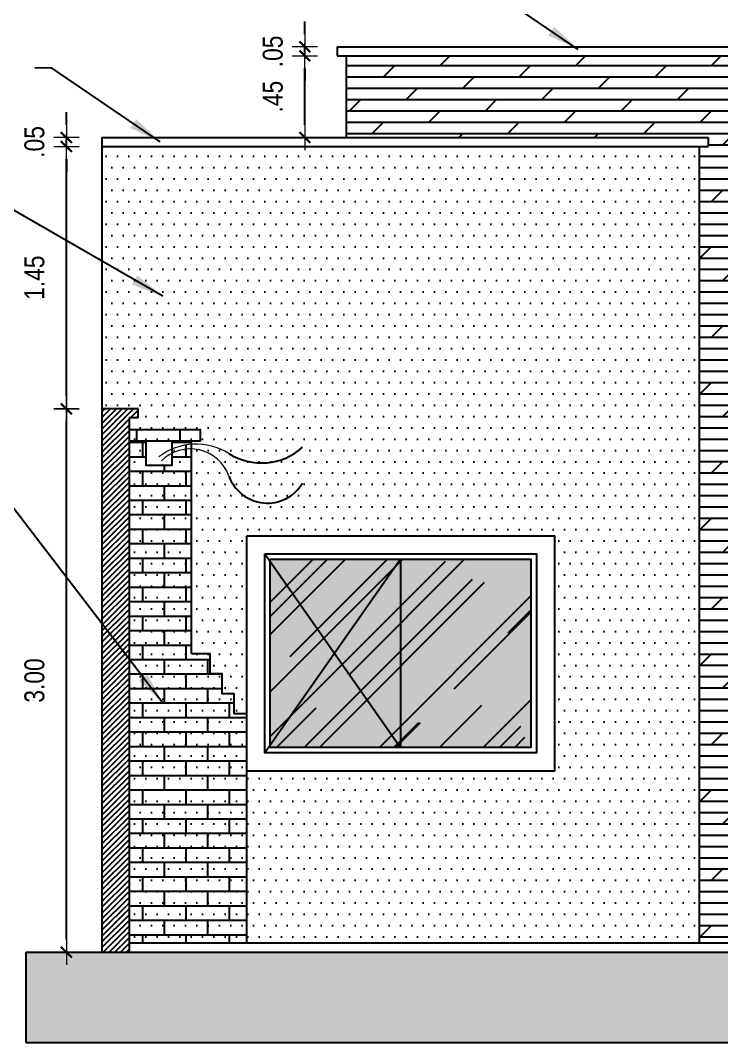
# Model space of a CAD drawing. Header units: millimetres. Extents: x -178 to 521, y -135 to 750.
# Drawn here: x -82.76 to -78.88, y 735.42 to 741.06 of the extents above; entities that cross this region are included whole.
import ezdxf

# ---------------------------------------------------------------- set-up
doc = ezdxf.new("R2010")
doc.units = ezdxf.units.MM
doc.header["$LTSCALE"] = 20
doc.header["$MEASUREMENT"] = 0
doc.header["$PDSIZE"] = -5
doc.linetypes.add('CONTINU', pattern=[0])
doc.linetypes.add('HIDDEN2', pattern=[0.1875, 0.125, -0.0625])
doc.layers.get('0').update_dxf_attribs({"linetype": 'CONTINUOUS'})
doc.layers.get('Defpoints').update_dxf_attribs({"linetype": 'CONTINUOUS'})
for name, color, linetype in [('alfa_145_colori', 7, 'CONTINUOUS'), ('COTA', 7, 'CONTINUOUS'), ('COTAS', 7, 'CONTINUOUS'), ('E-hatch', 8, 'CONTINUOUS')]:
    doc.layers.add(name, color=color, linetype=linetype)
for name, color, linetype, lineweight in [('AMBIENTACIÓN', 3, 'CONTINUOUS', 0), ('E-Cta-W', 7, 'CONTINUOUS', 20), ('E-Pen-C', 4, 'CONTINUOUS', 15), ('E-Pen-G', 3, 'CONTINUOUS', 30)]:
    doc.layers.add(name, color=color, linetype=linetype, lineweight=lineweight)
doc.styles.add('F2', font='ARIALN.TTF')
doc.dimstyles.new('DIMENSION-1', dxfattribs={"dimtxt": 0.11, "dimasz": 0.07, "dimexe": 1, "dimexo": 0, "dimgap": 0.12, "dimtad": 1, "dimzin": 7, "dimdsep": 46, "dimtxsty": 'F2', "dimblk1": 'TRACO', "dimblk2": 'TRACO', "dimsah": 1, "dimcen": 1, "dimse1": 1, "dimse2": 1, "dimclrd": 256, "dimclre": 256, "dimclrt": 6, "dimadec": 0, "dimazin": 0, "dimtfac": 1, "dimtix": 1, "dimtmove": 2, "dimatfit": 3, "dimldrblk": 'TRACO', "dimfxl": 1, "dimtolj": 1, "dimtzin": 0, "dimarcsym": 0})
doc.dimstyles.get("Standard").update_dxf_attribs({"dimtxt": 0.18, "dimasz": 0.18, "dimexe": 0.18, "dimexo": 0.0625, "dimgap": 0.09, "dimtad": 0, "dimtih": 1, "dimtoh": 1, "dimdec": 4, "dimzin": 0, "dimdsep": 46, "dimtxsty": 'Standard', "dimcen": 0.09, "dimadec": 0, "dimazin": 0, "dimtfac": 1, "dimtdec": 4, "dimtofl": 0, "dimtmove": 0, "dimatfit": 3, "dimfxl": 1, "dimtolj": 1, "dimtzin": 0, "dimarcsym": 0})
pattern_1 = [(0, (0, 0), (0.03125, 0.0625), [0, -0.0625])]

# ---------------------------------------------------------------- blocks, each defined once
blk = doc.blocks.new('TRACO')
at = {"layer": 'E-Pen-C'}
for p, q in [((0, 1), (0, -1)), ((-1, 0), (1, 0))]:
    blk.add_line(p, q, dxfattribs=at)
at = {"layer": 'E-Pen-G'}
blk.add_line((-0.424, -0.424), (0.424, 0.424), dxfattribs=at)
blk = doc.blocks.new('*D483')
at = {"linetype": 'Continuous', "lineweight": -2}
blk.add_line((-82.5019, 735.9863), (-82.5019, 738.8463), dxfattribs=at)
at = {"layer": 'Defpoints', "color": 0, "linetype": 'Continuous'}
for p in [(-82.5019, 738.9163), (-82.3054, 738.9163), (-82.3054, 735.9163)]:
    blk.add_point(p, dxfattribs=at)
at = {"linetype": 'Continuous', "lineweight": -2, "xscale": 0.07, "yscale": 0.07, "zscale": 0.07}
for p, rotation in [((-82.5019, 738.9163), 90), ((-82.5019, 735.9163), 270)]:
    blk.add_blockref('TRACO', p, dxfattribs=dict(at, rotation=rotation))
at = {"color": 6, "linetype": 'Continuous', "insert": (-82.6781, 737.4163), "char_height": 0.11, "attachment_point": 5, "rotation": 90, "style": 'F2'}
blk.add_mtext('\\A1;3.00', dxfattribs=at)
blk = doc.blocks.new('*D484')
at = {"linetype": 'Continuous', "lineweight": -2}
blk.add_line((-82.5019, 738.9863), (-82.5019, 740.2963), dxfattribs=at)
at = {"layer": 'Defpoints', "color": 0, "linetype": 'Continuous'}
for p in [(-82.5019, 740.3663), (-82.3054, 740.3663), (-82.3054, 738.9163)]:
    blk.add_point(p, dxfattribs=at)
at = {"linetype": 'Continuous', "lineweight": -2, "xscale": 0.07, "yscale": 0.07, "zscale": 0.07}
for p, rotation in [((-82.5019, 740.3663), 90), ((-82.5019, 738.9163), 270)]:
    blk.add_blockref('TRACO', p, dxfattribs=dict(at, rotation=rotation))
at = {"color": 6, "linetype": 'Continuous', "insert": (-82.6781, 739.6413), "char_height": 0.11, "attachment_point": 5, "rotation": 90, "style": 'F2'}
blk.add_mtext('\\A1;1.45', dxfattribs=at)
blk = doc.blocks.new('*D485')
at = {"linetype": 'Continuous', "lineweight": -2}
for p, q in [((-82.5019, 740.4863), (-82.5019, 740.5563)), ((-82.5019, 740.3663), (-82.5019, 740.4163)), ((-82.5019, 740.2963), (-82.5019, 740.2263))]:
    blk.add_line(p, q, dxfattribs=at)
at = {"layer": 'Defpoints', "color": 0, "linetype": 'Continuous'}
for p in [(-82.5019, 740.4163), (-82.3054, 740.4163), (-82.3054, 740.3663)]:
    blk.add_point(p, dxfattribs=at)
at = {"linetype": 'Continuous', "lineweight": -2, "xscale": 0.07, "yscale": 0.07, "zscale": 0.07}
for p, rotation in [((-82.5019, 740.4163), 270), ((-82.5019, 740.3663), 90)]:
    blk.add_blockref('TRACO', p, dxfattribs=dict(at, rotation=rotation))
at = {"color": 6, "linetype": 'Continuous', "insert": (-82.6781, 740.3913), "char_height": 0.11, "attachment_point": 5, "rotation": 90, "style": 'F2'}
blk.add_mtext('\\A1;.05', dxfattribs=at)
blk = doc.blocks.new('*D486')
at = {"linetype": 'Continuous', "lineweight": -2}
blk.add_line((-81.185, 740.4863), (-81.185, 740.7963), dxfattribs=at)
at = {"layer": 'Defpoints', "color": 0, "linetype": 'Continuous'}
for p in [(-81.185, 740.8663), (-80.9554, 740.8663), (-80.9554, 740.4163)]:
    blk.add_point(p, dxfattribs=at)
at = {"linetype": 'Continuous', "lineweight": -2, "xscale": 0.07, "yscale": 0.07, "zscale": 0.07}
for p, rotation in [((-81.185, 740.8663), 90), ((-81.185, 740.4163), 270)]:
    blk.add_blockref('TRACO', p, dxfattribs=dict(at, rotation=rotation))
at = {"color": 6, "linetype": 'Continuous', "insert": (-81.3609, 740.6413), "char_height": 0.11, "attachment_point": 5, "rotation": 90, "style": 'F2'}
blk.add_mtext('\\A1;.45', dxfattribs=at)
blk = doc.blocks.new('*D487')
at = {"linetype": 'Continuous', "lineweight": -2}
for p, q in [((-81.185, 740.9863), (-81.185, 741.0563)), ((-81.185, 740.8663), (-81.185, 740.9163)), ((-81.185, 740.7963), (-81.185, 740.7263))]:
    blk.add_line(p, q, dxfattribs=at)
at = {"layer": 'Defpoints', "color": 0, "linetype": 'Continuous'}
for p in [(-81.185, 740.9163), (-81.0054, 740.9163), (-80.9554, 740.8663)]:
    blk.add_point(p, dxfattribs=at)
at = {"linetype": 'Continuous', "lineweight": -2, "xscale": 0.07, "yscale": 0.07, "zscale": 0.07}
for p, rotation in [((-81.185, 740.9163), 270), ((-81.185, 740.8663), 90)]:
    blk.add_blockref('TRACO', p, dxfattribs=dict(at, rotation=rotation))
at = {"color": 6, "linetype": 'Continuous', "insert": (-81.3612, 740.8913), "char_height": 0.11, "attachment_point": 5, "rotation": 90, "style": 'F2'}
blk.add_mtext('\\A1;.05', dxfattribs=at)

msp = doc.modelspace()

# ---------------------------------------------------------------- hatches: boundary and pattern name
h = msp.add_hatch()
h.set_pattern_fill('DOTS', color=6, style=0)
h.paths.add_polyline_path([(-81.7612, 738.8005), (-81.7612, 738.7409), (-81.8112, 738.7409), (-81.8112, 737.5655), (-81.7097, 737.5655), (-81.7097, 737.4547), (-81.6428, 737.4547), (-81.6428, 737.344), (-81.5759, 737.344), (-81.5759, 737.2332), (-81.5054, 737.2332), (-81.5054, 738.2163), (-79.8054, 738.2163), (-79.8054, 736.9163), (-81.5067, 736.9163), (-81.5067, 735.9663), (-79.0054, 735.9663), (-79.0054, 740.3663), (-82.3054, 740.3663), (-82.3054, 738.9163), (-82.1054, 738.9163), (-82.1054, 738.8663), (-82.1554, 738.8663), (-82.1554, 738.8005)])
h = msp.add_hatch()
h.set_pattern_fill('DOTS,_O', color=4)
h.set_pattern_definition(pattern_1)
h.paths.add_polyline_path([(-81.8112, 738.7409), (-81.9193, 738.7409), (-81.9193, 738.6942, -0.082685), (-81.8112, 738.721)])
h.paths.add_polyline_path([(-81.7612, 738.8005), (-82.1554, 738.8005), (-82.1554, 738.7409), (-81.7612, 738.7409)])
h = msp.add_hatch()
h.set_pattern_fill('DOTS,_O', color=4)
h.set_pattern_definition(pattern_1)
h.paths.add_polyline_path([(-81.8112, 738.6955, 0.124316), (-81.9193, 738.6712), (-81.9193, 738.6039), (-82.061, 738.6039), (-82.061, 738.7409), (-82.1554, 738.7409), (-82.1554, 735.9663), (-81.5067, 735.9663), (-81.5067, 737.2332), (-81.5759, 737.2332), (-81.5759, 737.344), (-81.6428, 737.344), (-81.6428, 737.4547), (-81.7097, 737.4547), (-81.7097, 737.5655), (-81.8112, 737.5655)])
h.paths.add_polyline_path([(-81.8112, 738.6955), (-81.8112, 738.721, 0.082685), (-81.9193, 738.6942), (-81.9193, 738.6712, -0.124316)], flags=17)
at = {"layer": 'alfa_145_colori'}
h = msp.add_hatch(color=254, dxfattribs=at)
h.set_gradient(color1=(194, 211, 224), one_color=1, tint=1, name='CURVED')
h.paths.add_polyline_path([(-80.6554, 738.0863), (-81.3754, 738.0863), (-81.3754, 738.0735), (-81.0199, 737.5663)])
h.paths.add_polyline_path([(-81.3754, 738.0735), (-81.3754, 737.0591), (-81.0199, 737.5663)])
h.paths.add_polyline_path([(-81.0199, 737.5663), (-81.3754, 737.0591), (-81.3754, 737.0463), (-80.6554, 737.0463)])
h.paths.add_polyline_path([(-80.6554, 738.0863), (-81.0199, 737.5663), (-80.6554, 737.0463)])
h.paths.add_polyline_path([(-79.9354, 738.0863), (-80.6554, 738.0863), (-80.6554, 737.0463), (-79.9354, 737.0463)])
at = {"layer": 'COTA', "linetype": 'Continuous'}
h = msp.add_hatch(dxfattribs=at)
h.set_pattern_fill('AR-BRSTD', scale=0.03, style=0)
h.set_pattern_definition([(0, (1.04667, 0), (0, 0.08001), []), (90, (1.04667, 0), (-0.12, 0.08001), [0.08001, -0.08001])])
h.paths.add_polyline_path([(-81.8112, 738.7409), (-81.9193, 738.7409), (-81.9193, 738.6942, -0.082685), (-81.8112, 738.721)])
h.paths.add_polyline_path([(-81.7612, 738.8005), (-82.1554, 738.8005), (-82.1554, 738.7409), (-81.7612, 738.7409)])
h = msp.add_hatch(dxfattribs=at)
h.set_pattern_fill('AR-BRSTD', scale=0.03, style=0)
h.paths.add_polyline_path([(-81.8112, 738.6955, 0.124316), (-81.9193, 738.6712), (-81.9193, 738.6039), (-82.061, 738.6039), (-82.061, 738.7409), (-82.1554, 738.7409), (-82.1554, 735.9663), (-81.5067, 735.9663), (-81.5067, 737.2332), (-81.5759, 737.2332), (-81.5759, 737.344), (-81.6428, 737.344), (-81.6428, 737.4547), (-81.7097, 737.4547), (-81.7097, 737.5655), (-81.8112, 737.5655)])
h.paths.add_polyline_path([(-81.8112, 738.721, 0.082685), (-81.9193, 738.6942), (-81.9193, 738.6712, -0.124316), (-81.8112, 738.6955)], flags=17)
h = msp.add_hatch(dxfattribs=at)
h.set_pattern_fill('AR-RROOF', color=8, scale=0.35, angle=45, style=0)
h.set_pattern_definition([(45, (0.0753, -9.2879), (0.29698485, 0.7919596), [5.25, -0.7, 1.75, -0.35]), (45, (0.28073, -8.835), (-0.57664558, 0.08167083), [1.05, -0.1155, 2.1, -0.2625]), (45, (-0.0113, -8.95378), (1.1211178, 1.45275088), [2.8, -0.49, 1.4, -0.35])])
h.paths.add_polyline_path([(-80.6554, 738.0863), (-81.3754, 738.0863), (-81.3754, 738.0735), (-81.0199, 737.5663)])
h.paths.add_polyline_path([(-81.3754, 738.0735), (-81.3754, 737.0591), (-81.0199, 737.5663)])
h.paths.add_polyline_path([(-81.0199, 737.5663), (-81.3754, 737.0591), (-81.3754, 737.0463), (-80.6554, 737.0463)])
h.paths.add_polyline_path([(-80.6554, 738.0863), (-81.0199, 737.5663), (-80.6554, 737.0463)])
h.paths.add_polyline_path([(-79.9354, 738.0863), (-80.6554, 738.0863), (-80.6554, 737.0463), (-79.9354, 737.0463)])
at = {"layer": 'COTAS', "linetype": 'CONTINU'}
h = msp.add_hatch(dxfattribs=at)
h.set_pattern_fill('ANSI38', color=8, scale=0.25, style=0)
h.paths.add_polyline_path([(-74.9071, 735.9163), (-82.7251, 735.9163), (-82.7251, 735.4163), (-74.9071, 735.4163)])
at = {"layer": 'E-hatch'}
h = msp.add_hatch(dxfattribs=at)
h.set_pattern_fill('DOLMIT,_O', color=8, scale=0.25)
h.set_pattern_definition([(0, (0, 0), (0, 0.0625), []), (45, (0, 0), (-0.125, 0.125), [0.08838835, -0.17677692])])
h.paths.add_polyline_path([(-76.9554, 740.8663), (-80.9554, 740.8663), (-80.9554, 740.4163), (-78.9554, 740.4163), (-78.9554, 740.3663), (-79.0054, 740.3663), (-79.0054, 735.9663), (-78.6128, 735.9663), (-78.6128, 738.6163), (-77.2132, 738.6163), (-77.2132, 735.9663), (-76.9554, 735.9663)])
h = msp.add_hatch(dxfattribs=at)
h.set_pattern_fill('ANSI31', color=256, scale=0.18, style=0)
h.paths.add_polyline_path([(-82.1554, 738.8663), (-82.1054, 738.8663), (-82.1054, 738.9163), (-82.3054, 738.9163), (-82.3054, 735.9163), (-82.1554, 735.9163)])
h.paths.add_polyline_path([(-75.4554, 735.9163), (-75.3054, 735.9163), (-75.3054, 738.9163), (-75.5054, 738.9163), (-75.5054, 738.8663), (-75.4554, 738.8663)])

# ---------------------------------------------------------------- linework, layer by layer
at = {"color": 2, "linetype": 'Continuous'}
for p, q in [((-81.0054, 740.9163), (-76.9054, 740.9163)), ((-81.0054, 740.9163), (-81.0054, 740.8663)), ((-81.0054, 740.8663), (-76.9054, 740.8663)), ((-80.9554, 740.8663), (-80.9554, 740.4163)), ((-81.8112, 737.5655, -0.2465), (-81.8112, 738.7409, -0.2465))]:
    msp.add_line(p, q, dxfattribs=at)
at = {"color": 5, "linetype": 'Continuous'}
for p, q in [((-82.3054, 740.4163), (-82.3054, 735.9163)), ((-82.3054, 740.4163), (-78.9554, 740.4163)), ((-82.3054, 740.3663), (-78.9554, 740.3663)), ((-79.0054, 740.3663), (-79.0054, 735.9663)), ((-78.9554, 740.4163), (-78.9554, 740.3663)), ((-82.3054, 738.9163), (-82.3054, 735.9163)), ((-82.1054, 738.9163), (-82.3054, 738.9163)), ((-82.1054, 738.8663), (-82.1054, 738.9163)), ((-82.1554, 738.8663), (-82.1554, 735.9163)), ((-82.1554, 738.8663), (-82.1554, 735.9163)), ((-82.1054, 738.8663), (-82.1554, 738.8663)), ((-82.1554, 735.9663), (-78.4054, 735.9663))]:
    msp.add_line(p, q, dxfattribs=at)
at = {"color": 8, "linetype": 'HIDDEN2'}
for p, q in [((-81.4054, 738.1163), (-80.6554, 737.0463)), ((-80.6554, 738.0863), (-81.4054, 737.0163))]:
    msp.add_line(p, q, dxfattribs=at)
at = {"color": 8, "linetype": 'Continuous'}
for p, q in [((-80.6554, 738.0863), (-80.6554, 737.0463)), ((-82.7251, 735.9163), (-82.7251, 735.4163))]:
    msp.add_line(p, q, dxfattribs=at)
at = {"color": 1, "linetype": 'Continuous'}
msp.add_line((-82.7251, 735.9163), (-74.9071, 735.9163), dxfattribs=at)
at = {"color": 2, "linetype": 'Continuous'}
for points in [[(-82.1554, 738.7409), (-81.7612, 738.7409), (-81.7612, 738.8005), (-82.1554, 738.8005)], [(-82.061, 738.7409), (-81.9193, 738.7409), (-81.9193, 738.6039), (-82.061, 738.6039)]]:
    msp.add_lwpolyline(points, close=True, dxfattribs=at)
at = {"color": 7, "linetype": 'Continuous'}
for points in [[(-81.5054, 738.2163), (-79.8054, 738.2163), (-79.8054, 736.9163), (-81.5054, 736.9163)], [(-81.4054, 738.1163), (-79.9054, 738.1163), (-79.9054, 737.0163), (-81.4054, 737.0163)]]:
    msp.add_lwpolyline(points, close=True, dxfattribs=at)
at = {"color": 8, "linetype": 'Continuous'}
msp.add_lwpolyline([(-81.3754, 738.0863), (-79.9354, 738.0863), (-79.9354, 737.0463), (-81.3754, 737.0463)], close=True, dxfattribs=at)
at = {"color": 2, "linetype": 'Continuous'}
msp.add_lwpolyline([(-81.8112, 737.5655), (-81.7097, 737.5655), (-81.7097, 737.4547), (-81.6428, 737.4547), (-81.6428, 737.344), (-81.5759, 737.344), (-81.5759, 737.2332), (-81.5067, 737.2332), (-81.5067, 735.9663)], dxfattribs=at)
at = {"layer": 'AMBIENTACIÓN', "color": 8, "lineweight": 13}
for centre, radius, start, end in [((-81.7847, 738.3831), 0.339, 57.827, 127.5649), ((-81.817, 738.4694), 0.2262, 19.7695, 134.6926)]:
    msp.add_arc(centre, radius, start, end, dxfattribs=at)
at = {"layer": 'COTAS', "color": 8, "linetype": 'CONTINU'}
msp.add_line((-82.7251, 735.4163), (-74.9071, 735.4163), dxfattribs=at)
at = {"layer": 'COTAS', "color": 8}
for centre, radius, start, end in [((-81.4237, 738.9569), 0.339, 237.827, 311.9573), ((-81.3913, 738.6224), 0.2262, 199.7695, 329.1684)]:
    msp.add_arc(centre, radius, start, end, dxfattribs=at)

# ---------------------------------------------------------------- dimensions: what is measured, and where the dimension line sits
at = {"color": 8, "linetype": 'Continuous'}
for base, p1, p2, picture, middle in [((-81.185, 740.9163), (-80.9554, 740.8663), (-81.0054, 740.9163), '*D487', (-81.3612, 740.8913)), ((-81.185, 740.8663), (-80.9554, 740.4163), (-80.9554, 740.8663), '*D486', (-81.3609, 740.6413)), ((-82.5019, 740.4163), (-82.3054, 740.3663), (-82.3054, 740.4163), '*D485', (-82.6781, 740.3913)), ((-82.5019, 740.3663), (-82.3054, 738.9163), (-82.3054, 740.3663), '*D484', (-82.6781, 739.6413)), ((-82.5019, 738.9163), (-82.3054, 735.9163), (-82.3054, 738.9163), '*D483', (-82.6781, 737.4163))]:
    dim = msp.add_linear_dim(base=base, p1=p1, p2=p2, angle=90, dimstyle='DIMENSION-1', override={"dimfxl": 0.15}, dxfattribs=at)
    dim.commit()
    dim.dimension.update_dxf_attribs({"geometry": picture, "text_midpoint": middle})

# ---------------------------------------------------------------- leaders
at = {"layer": 'E-Cta-W', "color": 4}
for points in [[(-79.674, 740.9018), (-80.2746, 741.3112), (-80.3673, 741.3094)], [(-81.9837, 740.3915), (-82.5842, 740.8008), (-82.677, 740.7991)], [(-81.9689, 739.5386), (-83.0352, 740.1525), (-83.128, 740.1507)], [(-81.9689, 737.2919), (-83.0352, 738.6819), (-83.128, 738.6802)]]:
    msp.add_leader(points, dimstyle='Standard', dxfattribs=at)

doc.saveas('drawing.dxf')
